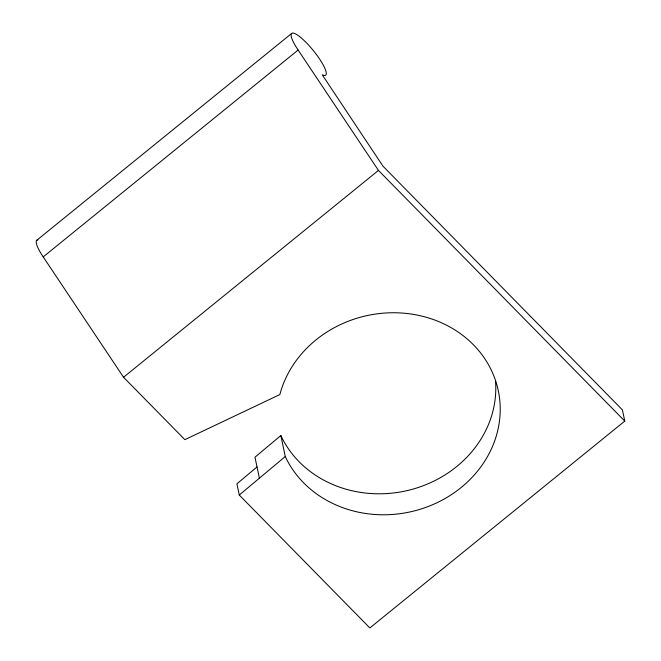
<?xml version="1.0" encoding="UTF-8"?>
<svg xmlns="http://www.w3.org/2000/svg" width="661" height="661" viewBox="0 0 661 661"><rect width="100%" height="100%" fill="white"/><g stroke="black" fill="none" stroke-linecap="round" stroke-linejoin="round"><path stroke-width="0.99" d="M495.535 381.38A112.205 100.497 -11.9 0 1 409.605 490.008A112.205 100.497 -11.9 0 1 280.842 435.533L254.972 457.205L259.393 478.192M257.03 466.963L236.902 483.811L239.274 495.039L369.854 627.95L624.769 421.098L622.406 409.878L383.008 166.208L322.238 74.817L324.221 75.511A26.927 5.949 50.9 0 0 317.743 56.35A26.927 5.949 50.9 0 0 294.104 33.281A26.927 5.949 50.9 0 0 298.128 50.046L378.464 170.406L624.769 421.098M239.274 495.039L285.263 456.528A112.205 100.497 -11.9 0 0 461.039 487.603A112.205 100.497 -11.9 0 0 446.894 325.377A112.205 100.497 -11.9 0 0 279.859 394.559L184.865 439.664L123.541 377.249L43.213 256.889A26.927 5.949 50.9 0 1 38.024 239.902M36.793 240.24L291.708 33.397M43.213 256.889L298.128 50.046M123.541 377.249L378.464 170.406M280.842 435.533L285.263 456.528"/></g></svg>
